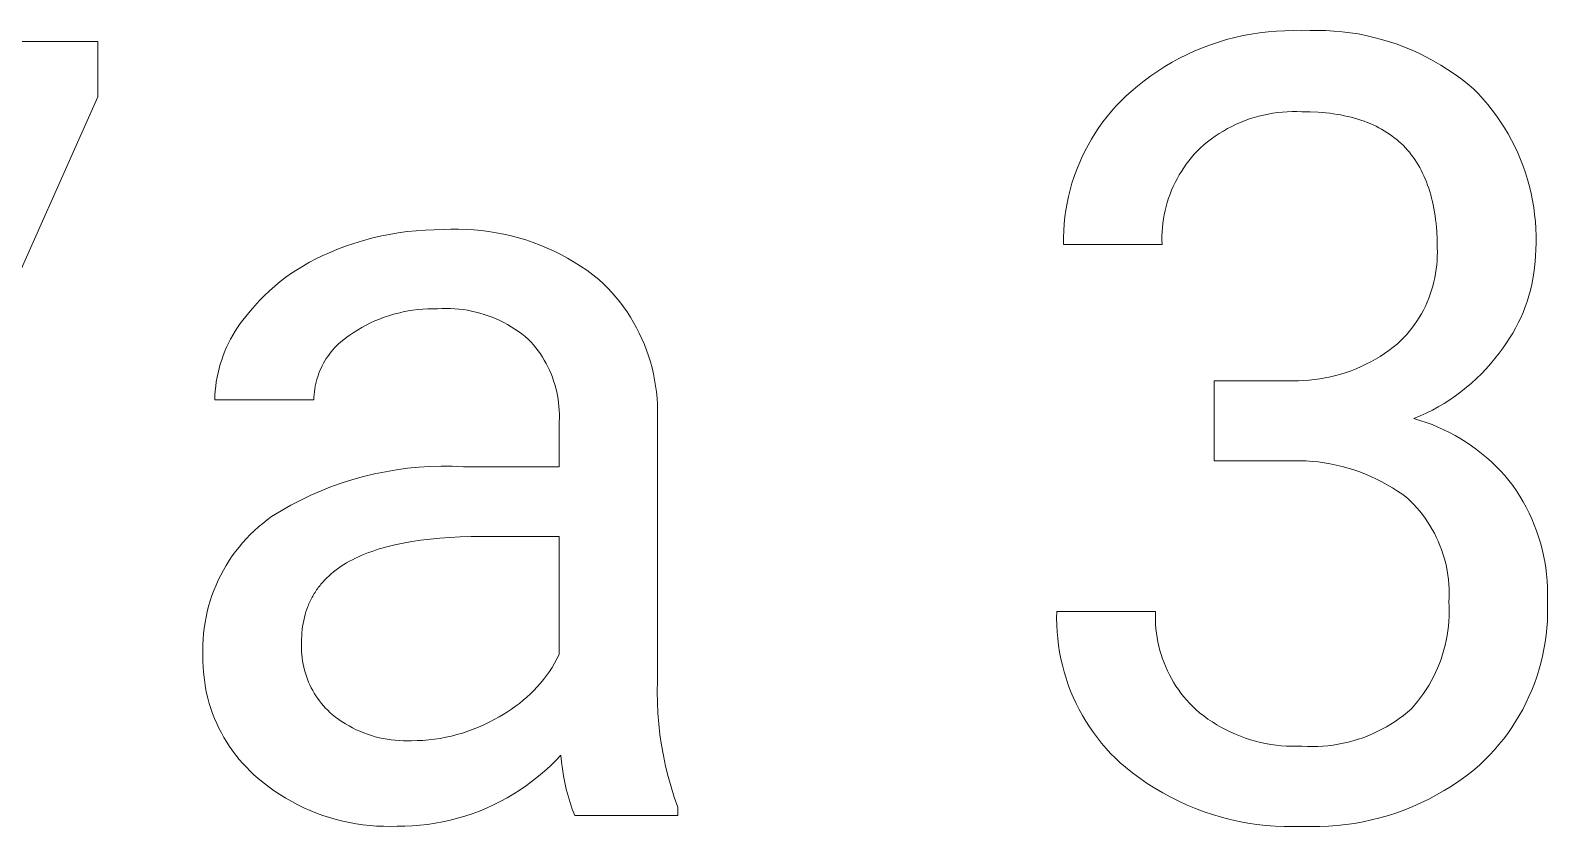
# Model space of a CAD drawing. Header units: millimetres. Extents: x -665 to 1920, y -373 to 1434.
# Drawn here: x 1293.98 to 1341.99, y -168.95 to -143.77 of the extents above; entities that cross this region are included whole.
import ezdxf

# ---------------------------------------------------------------- set-up
doc = ezdxf.new("R2010")
doc.units = ezdxf.units.MM
doc.header["$MEASUREMENT"] = 0
doc.layers.add('Domyślny', color=7, linetype='Continuous', true_color=0x000000)

msp = doc.modelspace()

# ---------------------------------------------------------------- linework, layer by layer
at = {"layer": 'Domyślny', "color": 18, "lineweight": 15, "true_color": 0x000000}
for p, q in [((1331.828, -144.063), (1332.086, -143.995)), ((1332.086, -143.995), (1332.347, -143.937)), ((1332.347, -143.937), (1332.609, -143.887)), ((1332.609, -143.887), (1332.873, -143.847)), ((1332.873, -143.847), (1333.138, -143.816)), ((1333.138, -143.816), (1333.404, -143.794)), ((1333.404, -143.794), (1333.67, -143.781)), ((1333.67, -143.781), (1333.937, -143.778)), ((1333.937, -143.778), (1334.204, -143.783)), ((1334.204, -143.783), (1334.459, -143.772)), ((1334.459, -143.772), (1334.715, -143.769)), ((1334.715, -143.769), (1334.97, -143.775)), ((1334.97, -143.775), (1335.226, -143.79)), ((1335.226, -143.79), (1335.48, -143.813)), ((1335.48, -143.813), (1335.734, -143.844)), ((1335.734, -143.844), (1335.986, -143.884)), ((1335.986, -143.884), (1336.237, -143.933)), ((1336.237, -143.933), (1336.487, -143.99)), ((1336.487, -143.99), (1336.734, -144.055)), ((1279.563, -144.12), (1296.113, -144.12)), ((1296.113, -144.12), (1296.113, -145.868)), ((1330.581, -144.531), (1330.823, -144.42)), ((1330.823, -144.42), (1331.07, -144.318)), ((1331.07, -144.318), (1331.32, -144.224)), ((1331.32, -144.224), (1331.572, -144.139)), ((1331.572, -144.139), (1331.828, -144.063)), ((1336.734, -144.055), (1336.979, -144.129)), ((1336.979, -144.129), (1337.221, -144.211)), ((1337.221, -144.211), (1337.46, -144.3)), ((1337.46, -144.3), (1337.696, -144.398)), ((1337.696, -144.398), (1337.929, -144.504)), ((1337.929, -144.504), (1338.158, -144.617)), ((1329.652, -145.056), (1329.877, -144.912)), ((1329.877, -144.912), (1330.107, -144.777)), ((1330.107, -144.777), (1330.342, -144.65)), ((1330.342, -144.65), (1330.581, -144.531)), ((1338.158, -144.617), (1338.383, -144.739)), ((1338.383, -144.739), (1338.604, -144.867)), ((1338.604, -144.867), (1338.821, -145.003)), ((1329.008, -145.531), (1329.217, -145.365)), ((1329.217, -145.365), (1329.432, -145.207)), ((1329.432, -145.207), (1329.652, -145.056)), ((1338.821, -145.003), (1339.032, -145.146)), ((1339.032, -145.146), (1339.239, -145.297)), ((1339.239, -145.297), (1339.441, -145.454)), ((1339.441, -145.454), (1339.637, -145.617)), ((1296.113, -145.868), (1285.97, -168.609)), ((1328.487, -146.003), (1328.643, -145.85)), ((1328.643, -145.85), (1328.805, -145.704)), ((1328.805, -145.704), (1329.008, -145.531)), ((1339.637, -145.617), (1339.795, -145.778)), ((1339.795, -145.778), (1339.947, -145.944)), ((1339.947, -145.944), (1340.094, -146.116)), ((1328.05, -146.491), (1328.19, -146.323)), ((1328.19, -146.323), (1328.336, -146.16)), ((1328.336, -146.16), (1328.487, -146.003)), ((1333.143, -146.416), (1332.994, -146.448)), ((1333.293, -146.39), (1333.143, -146.416)), ((1333.444, -146.369), (1333.293, -146.39)), ((1333.595, -146.353), (1333.444, -146.369)), ((1333.747, -146.342), (1333.595, -146.353)), ((1333.899, -146.336), (1333.747, -146.342)), ((1334.052, -146.336), (1333.899, -146.336)), ((1334.204, -146.341), (1334.052, -146.336)), ((1334.468, -146.345), (1334.204, -146.341)), ((1334.723, -146.358), (1334.468, -146.345)), ((1334.848, -146.367), (1334.723, -146.358)), ((1334.97, -146.378), (1334.848, -146.367)), ((1335.091, -146.392), (1334.97, -146.378)), ((1335.209, -146.408), (1335.091, -146.392)), ((1335.325, -146.426), (1335.209, -146.408)), ((1335.439, -146.446), (1335.325, -146.426)), ((1340.094, -146.116), (1340.234, -146.292)), ((1340.234, -146.292), (1340.369, -146.472)), ((1327.667, -147.022), (1327.789, -146.841)), ((1327.789, -146.841), (1327.917, -146.664)), ((1327.917, -146.664), (1328.05, -146.491)), ((1331.858, -146.878), (1331.726, -146.953)), ((1331.993, -146.807), (1331.858, -146.878)), ((1332.131, -146.741), (1331.993, -146.807)), ((1332.27, -146.68), (1332.131, -146.741)), ((1332.411, -146.624), (1332.27, -146.68)), ((1332.555, -146.572), (1332.411, -146.624)), ((1332.7, -146.526), (1332.555, -146.572)), ((1332.846, -146.484), (1332.7, -146.526)), ((1332.994, -146.448), (1332.846, -146.484)), ((1335.551, -146.468), (1335.439, -146.446)), ((1335.661, -146.492), (1335.551, -146.468)), ((1335.769, -146.518), (1335.661, -146.492)), ((1335.875, -146.546), (1335.769, -146.518)), ((1335.978, -146.577), (1335.875, -146.546)), ((1336.08, -146.609), (1335.978, -146.577)), ((1336.179, -146.644), (1336.08, -146.609)), ((1336.277, -146.68), (1336.179, -146.644)), ((1336.372, -146.719), (1336.277, -146.68)), ((1336.465, -146.76), (1336.372, -146.719)), ((1336.556, -146.803), (1336.465, -146.76)), ((1336.645, -146.848), (1336.556, -146.803)), ((1336.732, -146.895), (1336.645, -146.848)), ((1336.817, -146.945), (1336.732, -146.895)), ((1340.369, -146.472), (1340.497, -146.657)), ((1340.497, -146.657), (1340.619, -146.847)), ((1340.619, -146.847), (1340.735, -147.04)), ((1327.444, -147.398), (1327.552, -147.208)), ((1327.552, -147.208), (1327.667, -147.022)), ((1331.224, -147.297), (1331.106, -147.394)), ((1331.345, -147.205), (1331.224, -147.297)), ((1331.469, -147.117), (1331.345, -147.205)), ((1331.596, -147.033), (1331.469, -147.117)), ((1331.726, -146.953), (1331.596, -147.033)), ((1336.9, -146.996), (1336.817, -146.945)), ((1336.98, -147.05), (1336.9, -146.996)), ((1337.059, -147.105), (1336.98, -147.05)), ((1337.135, -147.163), (1337.059, -147.105)), ((1337.21, -147.223), (1337.135, -147.163)), ((1337.282, -147.285), (1337.21, -147.223)), ((1337.352, -147.349), (1337.282, -147.285)), ((1337.42, -147.415), (1337.352, -147.349)), ((1340.735, -147.04), (1340.844, -147.237)), ((1340.844, -147.237), (1340.946, -147.438)), ((1327.159, -147.987), (1327.247, -147.787)), ((1327.247, -147.787), (1327.342, -147.591)), ((1327.342, -147.591), (1327.444, -147.398)), ((1330.716, -147.791), (1330.631, -147.896)), ((1330.805, -147.689), (1330.716, -147.791)), ((1330.897, -147.59), (1330.805, -147.689)), ((1330.992, -147.495), (1330.897, -147.59)), ((1331.106, -147.394), (1330.992, -147.495)), ((1337.486, -147.483), (1337.42, -147.415)), ((1337.55, -147.554), (1337.486, -147.483)), ((1337.612, -147.626), (1337.55, -147.554)), ((1337.671, -147.701), (1337.612, -147.626)), ((1337.729, -147.777), (1337.671, -147.701)), ((1337.784, -147.856), (1337.729, -147.777)), ((1337.838, -147.937), (1337.784, -147.856)), ((1340.946, -147.438), (1341.041, -147.642)), ((1341.041, -147.642), (1341.13, -147.85)), ((1341.13, -147.85), (1341.211, -148.06)), ((1327.003, -148.395), (1327.077, -148.19)), ((1327.077, -148.19), (1327.159, -147.987)), ((1330.328, -148.343), (1330.262, -148.461)), ((1330.398, -148.228), (1330.328, -148.343)), ((1330.472, -148.115), (1330.398, -148.228)), ((1330.55, -148.004), (1330.472, -148.115)), ((1330.631, -147.896), (1330.55, -148.004)), ((1337.889, -148.02), (1337.838, -147.937)), ((1337.938, -148.105), (1337.889, -148.02)), ((1337.985, -148.192), (1337.938, -148.105)), ((1338.03, -148.282), (1337.985, -148.192)), ((1338.073, -148.373), (1338.03, -148.282)), ((1341.211, -148.06), (1341.285, -148.272)), ((1341.285, -148.272), (1341.352, -148.488)), ((1326.825, -149.026), (1326.877, -148.814)), ((1326.877, -148.814), (1326.936, -148.603)), ((1326.936, -148.603), (1327.003, -148.395)), ((1330.088, -148.827), (1330.038, -148.952)), ((1330.142, -148.703), (1330.088, -148.827)), ((1330.2, -148.581), (1330.142, -148.703)), ((1330.262, -148.461), (1330.2, -148.581)), ((1338.114, -148.467), (1338.073, -148.373)), ((1338.153, -148.562), (1338.114, -148.467)), ((1338.189, -148.66), (1338.153, -148.562)), ((1338.224, -148.76), (1338.189, -148.66)), ((1338.256, -148.862), (1338.224, -148.76)), ((1341.352, -148.488), (1341.412, -148.705)), ((1341.412, -148.705), (1341.464, -148.924)), ((1326.743, -149.455), (1326.78, -149.239)), ((1326.78, -149.239), (1326.825, -149.026)), ((1329.952, -149.208), (1329.915, -149.338)), ((1329.993, -149.08), (1329.952, -149.208)), ((1330.038, -148.952), (1329.993, -149.08)), ((1338.287, -148.966), (1338.256, -148.862)), ((1338.315, -149.072), (1338.287, -148.966)), ((1338.341, -149.181), (1338.315, -149.072)), ((1338.365, -149.291), (1338.341, -149.181)), ((1338.387, -149.404), (1338.365, -149.291)), ((1341.464, -148.924), (1341.508, -149.145)), ((1341.508, -149.145), (1341.546, -149.367)), ((1326.691, -149.888), (1326.713, -149.671)), ((1326.713, -149.671), (1326.743, -149.455)), ((1329.831, -149.735), (1329.812, -149.869)), ((1329.855, -149.602), (1329.831, -149.735)), ((1329.883, -149.47), (1329.855, -149.602)), ((1329.915, -149.338), (1329.883, -149.47)), ((1338.407, -149.519), (1338.387, -149.404)), ((1338.425, -149.635), (1338.407, -149.519)), ((1338.441, -149.754), (1338.425, -149.635)), ((1338.454, -149.875), (1338.441, -149.754)), ((1341.546, -149.367), (1341.575, -149.59)), ((1341.575, -149.59), (1341.597, -149.815)), ((1305.047, -150.279), (1305.329, -150.222)), ((1305.329, -150.222), (1305.612, -150.174)), ((1305.612, -150.174), (1305.897, -150.135)), ((1305.897, -150.135), (1306.183, -150.105)), ((1306.183, -150.105), (1306.469, -150.085)), ((1306.469, -150.085), (1306.756, -150.074)), ((1306.756, -150.074), (1307.044, -150.072)), ((1307.044, -150.072), (1307.284, -150.061)), ((1307.284, -150.061), (1307.524, -150.059)), ((1307.524, -150.059), (1307.765, -150.065)), ((1307.765, -150.065), (1308.005, -150.079)), ((1308.005, -150.079), (1308.245, -150.101)), ((1308.245, -150.101), (1308.483, -150.13)), ((1308.483, -150.13), (1308.721, -150.168)), ((1308.721, -150.168), (1308.957, -150.214)), ((1308.957, -150.214), (1309.191, -150.268)), ((1309.191, -150.268), (1309.424, -150.33)), ((1326.669, -150.324), (1326.676, -150.106)), ((1326.676, -150.106), (1326.691, -149.888)), ((1329.788, -150.138), (1329.783, -150.273)), ((1329.798, -150.003), (1329.788, -150.138)), ((1329.812, -149.869), (1329.798, -150.003)), ((1338.466, -149.999), (1338.454, -149.875)), ((1338.475, -150.124), (1338.466, -149.999)), ((1338.488, -150.381), (1338.475, -150.124)), ((1341.597, -149.815), (1341.612, -150.039)), ((1341.612, -150.039), (1341.618, -150.265)), ((1341.618, -150.265), (1341.618, -150.49)), ((1303.41, -150.812), (1303.675, -150.701)), ((1303.675, -150.701), (1303.944, -150.599)), ((1303.944, -150.599), (1304.216, -150.506)), ((1304.216, -150.506), (1304.49, -150.421)), ((1304.49, -150.421), (1304.767, -150.346)), ((1304.767, -150.346), (1305.047, -150.279)), ((1309.424, -150.33), (1309.654, -150.399)), ((1309.654, -150.399), (1309.882, -150.476)), ((1309.882, -150.476), (1310.107, -150.561)), ((1310.107, -150.561), (1310.329, -150.653)), ((1310.329, -150.653), (1310.548, -150.753)), ((1326.669, -150.543), (1326.669, -150.324)), ((1329.787, -150.543), (1326.669, -150.543)), ((1329.783, -150.273), (1329.783, -150.408)), ((1329.783, -150.408), (1329.787, -150.543)), ((1338.492, -150.646), (1338.488, -150.381)), ((1338.496, -150.782), (1338.492, -150.646)), ((1341.609, -150.715), (1341.604, -150.899)), ((1341.618, -150.49), (1341.609, -150.715)), ((1302.426, -151.327), (1302.616, -151.211)), ((1302.616, -151.211), (1302.809, -151.101)), ((1302.809, -151.101), (1303.006, -150.998)), ((1303.006, -150.998), (1303.206, -150.902)), ((1303.206, -150.902), (1303.41, -150.812)), ((1310.548, -150.753), (1310.763, -150.86)), ((1310.763, -150.86), (1310.975, -150.974)), ((1310.975, -150.974), (1311.182, -151.095)), ((1311.182, -151.095), (1311.386, -151.223)), ((1311.386, -151.223), (1311.585, -151.358)), ((1338.462, -151.324), (1338.478, -151.189)), ((1338.478, -151.189), (1338.488, -151.053)), ((1338.488, -151.053), (1338.494, -150.918)), ((1338.494, -150.918), (1338.496, -150.782)), ((1341.593, -151.083), (1341.575, -151.266)), ((1341.604, -150.899), (1341.593, -151.083)), ((1301.884, -151.714), (1302.06, -151.579)), ((1302.06, -151.579), (1302.241, -151.45)), ((1302.241, -151.45), (1302.426, -151.327)), ((1311.585, -151.358), (1311.78, -151.5)), ((1311.78, -151.5), (1311.969, -151.648)), ((1311.969, -151.648), (1312.111, -151.781)), ((1338.388, -151.724), (1338.418, -151.592)), ((1338.418, -151.592), (1338.442, -151.458)), ((1338.442, -151.458), (1338.462, -151.324)), ((1341.52, -151.63), (1341.483, -151.81)), ((1341.551, -151.448), (1341.52, -151.63)), ((1341.575, -151.266), (1341.551, -151.448)), ((1301.227, -152.313), (1301.384, -152.155)), ((1301.384, -152.155), (1301.545, -152.003)), ((1301.545, -152.003), (1301.712, -151.856)), ((1301.712, -151.856), (1301.884, -151.714)), ((1312.111, -151.781), (1312.248, -151.918)), ((1312.248, -151.918), (1312.38, -152.061)), ((1312.38, -152.061), (1312.507, -152.208)), ((1338.225, -152.242), (1338.273, -152.115)), ((1338.273, -152.115), (1338.316, -151.986)), ((1338.316, -151.986), (1338.354, -151.856)), ((1338.354, -151.856), (1338.388, -151.724)), ((1341.391, -152.166), (1341.336, -152.342)), ((1341.44, -151.989), (1341.391, -152.166)), ((1341.483, -151.81), (1341.44, -151.989)), ((1300.792, -152.819), (1300.932, -152.645)), ((1300.932, -152.645), (1301.077, -152.477)), ((1301.077, -152.477), (1301.227, -152.313)), ((1305.927, -152.644), (1305.774, -152.673)), ((1306.082, -152.619), (1305.927, -152.644)), ((1306.237, -152.6), (1306.082, -152.619)), ((1306.393, -152.587), (1306.237, -152.6)), ((1306.55, -152.578), (1306.393, -152.587)), ((1306.706, -152.575), (1306.55, -152.578)), ((1306.863, -152.578), (1306.706, -152.575)), ((1306.998, -152.57), (1306.863, -152.578)), ((1307.133, -152.567), (1306.998, -152.57)), ((1307.269, -152.569), (1307.133, -152.567)), ((1307.404, -152.575), (1307.269, -152.569)), ((1307.539, -152.586), (1307.404, -152.575)), ((1307.674, -152.602), (1307.539, -152.586)), ((1307.807, -152.622), (1307.674, -152.602)), ((1307.941, -152.647), (1307.807, -152.622)), ((1308.073, -152.677), (1307.941, -152.647)), ((1312.507, -152.208), (1312.629, -152.359)), ((1312.629, -152.359), (1312.746, -152.514)), ((1312.746, -152.514), (1312.857, -152.674)), ((1337.992, -152.732), (1338.056, -152.613)), ((1338.056, -152.613), (1338.117, -152.491)), ((1338.117, -152.491), (1338.173, -152.368)), ((1338.173, -152.368), (1338.225, -152.242)), ((1341.274, -152.516), (1341.207, -152.687)), ((1341.336, -152.342), (1341.274, -152.516)), ((1300.536, -153.163), (1300.617, -153.045)), ((1300.617, -153.045), (1300.703, -152.931)), ((1300.703, -152.931), (1300.792, -152.819)), ((1304.598, -153.095), (1304.461, -153.169)), ((1304.738, -153.024), (1304.598, -153.095)), ((1304.881, -152.959), (1304.738, -153.024)), ((1305.025, -152.899), (1304.881, -152.959)), ((1305.171, -152.844), (1305.025, -152.899)), ((1305.32, -152.793), (1305.171, -152.844)), ((1305.47, -152.748), (1305.32, -152.793)), ((1305.621, -152.708), (1305.47, -152.748)), ((1305.774, -152.673), (1305.621, -152.708)), ((1308.204, -152.711), (1308.073, -152.677)), ((1308.334, -152.75), (1308.204, -152.711)), ((1308.462, -152.793), (1308.334, -152.75)), ((1308.589, -152.84), (1308.462, -152.793)), ((1308.714, -152.892), (1308.589, -152.84)), ((1308.837, -152.948), (1308.714, -152.892)), ((1308.958, -153.008), (1308.837, -152.948)), ((1309.077, -153.073), (1308.958, -153.008)), ((1309.194, -153.141), (1309.077, -153.073)), ((1309.309, -153.214), (1309.194, -153.141)), ((1312.857, -152.674), (1312.963, -152.837)), ((1312.963, -152.837), (1313.063, -153.003)), ((1313.063, -153.003), (1313.158, -153.173)), ((1337.693, -153.185), (1337.773, -153.076)), ((1337.773, -153.076), (1337.85, -152.964)), ((1337.85, -152.964), (1337.923, -152.849)), ((1337.923, -152.849), (1337.992, -152.732)), ((1341.055, -153.022), (1340.97, -153.185)), ((1341.134, -152.856), (1341.055, -153.022)), ((1341.207, -152.687), (1341.134, -152.856)), ((1300.249, -153.659), (1300.314, -153.531)), ((1300.314, -153.531), (1300.384, -153.406)), ((1300.384, -153.406), (1300.458, -153.283)), ((1300.458, -153.283), (1300.536, -153.163)), ((1303.856, -153.574), (1303.79, -153.63)), ((1303.924, -153.521), (1303.856, -153.574)), ((1303.993, -153.47), (1303.924, -153.521)), ((1304.064, -153.421), (1303.993, -153.47)), ((1304.194, -153.333), (1304.064, -153.421)), ((1304.326, -153.249), (1304.194, -153.333)), ((1304.461, -153.169), (1304.326, -153.249)), ((1309.42, -153.29), (1309.309, -153.214)), ((1309.529, -153.37), (1309.42, -153.29)), ((1309.636, -153.454), (1309.529, -153.37)), ((1309.739, -153.542), (1309.636, -153.454)), ((1309.82, -153.629), (1309.739, -153.542)), ((1313.158, -153.173), (1313.246, -153.346)), ((1313.246, -153.346), (1313.329, -153.522)), ((1313.329, -153.522), (1313.405, -153.701)), ((1337.235, -153.686), (1337.333, -153.592)), ((1337.333, -153.592), (1337.428, -153.495)), ((1337.428, -153.495), (1337.52, -153.395)), ((1337.52, -153.395), (1337.608, -153.292)), ((1337.608, -153.292), (1337.693, -153.185)), ((1340.784, -153.503), (1340.682, -153.656)), ((1340.88, -153.346), (1340.784, -153.503)), ((1340.97, -153.185), (1340.88, -153.346)), ((1300.031, -154.188), (1300.079, -154.053)), ((1300.079, -154.053), (1300.131, -153.92)), ((1300.131, -153.92), (1300.188, -153.788)), ((1300.188, -153.788), (1300.249, -153.659)), ((1303.389, -154.079), (1303.341, -154.151)), ((1303.44, -154.009), (1303.389, -154.079)), ((1303.493, -153.941), (1303.44, -154.009)), ((1303.548, -153.875), (1303.493, -153.941)), ((1303.605, -153.811), (1303.548, -153.875)), ((1303.665, -153.748), (1303.605, -153.811)), ((1303.727, -153.688), (1303.665, -153.748)), ((1303.79, -153.63), (1303.727, -153.688)), ((1309.898, -153.719), (1309.82, -153.629)), ((1309.973, -153.811), (1309.898, -153.719)), ((1310.045, -153.906), (1309.973, -153.811)), ((1310.114, -154.003), (1310.045, -153.906)), ((1310.179, -154.103), (1310.114, -154.003)), ((1310.24, -154.204), (1310.179, -154.103)), ((1313.405, -153.701), (1313.475, -153.882)), ((1313.475, -153.882), (1313.539, -154.065)), ((1313.539, -154.065), (1313.597, -154.251)), ((1336.537, -154.171), (1336.683, -154.083)), ((1336.683, -154.083), (1336.826, -153.991)), ((1336.826, -153.991), (1336.965, -153.894)), ((1336.965, -153.894), (1337.102, -153.792)), ((1337.102, -153.792), (1337.235, -153.686)), ((1340.45, -153.981), (1340.318, -154.151)), ((1340.576, -153.806), (1340.45, -153.981)), ((1340.682, -153.656), (1340.576, -153.806)), ((1299.916, -154.602), (1299.95, -154.463)), ((1299.95, -154.463), (1299.988, -154.325)), ((1299.988, -154.325), (1300.031, -154.188)), ((1303.14, -154.531), (1303.108, -154.611)), ((1303.175, -154.453), (1303.14, -154.531)), ((1303.213, -154.375), (1303.175, -154.453)), ((1303.253, -154.299), (1303.213, -154.375)), ((1303.296, -154.224), (1303.253, -154.299)), ((1303.341, -154.151), (1303.296, -154.224)), ((1310.299, -154.308), (1310.24, -154.204)), ((1310.353, -154.414), (1310.299, -154.308)), ((1310.404, -154.521), (1310.353, -154.414)), ((1310.452, -154.63), (1310.404, -154.521)), ((1313.597, -154.251), (1313.648, -154.439)), ((1313.648, -154.439), (1313.693, -154.628)), ((1335.608, -154.589), (1335.768, -154.533)), ((1335.768, -154.533), (1335.927, -154.471)), ((1335.927, -154.471), (1336.083, -154.403)), ((1336.083, -154.403), (1336.237, -154.331)), ((1336.237, -154.331), (1336.388, -154.253)), ((1336.388, -154.253), (1336.537, -154.171)), ((1340.037, -154.476), (1339.889, -154.632)), ((1340.181, -154.316), (1340.037, -154.476)), ((1340.318, -154.151), (1340.181, -154.316)), ((1299.827, -155.168), (1299.842, -155.025)), ((1299.842, -155.025), (1299.862, -154.883)), ((1299.862, -154.883), (1299.886, -154.742)), ((1299.886, -154.742), (1299.916, -154.602)), ((1302.99, -155.025), (1302.975, -155.11)), ((1303.008, -154.941), (1302.99, -155.025)), ((1303.029, -154.857), (1303.008, -154.941)), ((1303.052, -154.774), (1303.029, -154.857)), ((1303.079, -154.692), (1303.052, -154.774)), ((1303.108, -154.611), (1303.079, -154.692)), ((1310.495, -154.741), (1310.452, -154.63)), ((1310.535, -154.853), (1310.495, -154.741)), ((1310.571, -154.967), (1310.535, -154.853)), ((1310.603, -155.081), (1310.571, -154.967)), ((1313.693, -154.628), (1313.731, -154.818)), ((1313.731, -154.818), (1313.762, -155.01)), ((1313.762, -155.01), (1313.787, -155.203)), ((1331.431, -154.848), (1333.765, -154.848)), ((1331.431, -157.388), (1331.431, -154.848)), ((1333.765, -154.848), (1333.935, -154.853)), ((1333.935, -154.853), (1334.105, -154.852)), ((1334.105, -154.852), (1334.275, -154.845)), ((1334.275, -154.845), (1334.445, -154.833)), ((1334.445, -154.833), (1334.614, -154.815)), ((1334.614, -154.815), (1334.782, -154.791)), ((1334.782, -154.791), (1334.95, -154.762)), ((1334.95, -154.762), (1335.116, -154.727)), ((1335.116, -154.727), (1335.282, -154.687)), ((1335.282, -154.687), (1335.446, -154.641)), ((1335.446, -154.641), (1335.608, -154.589)), ((1339.412, -155.066), (1339.244, -155.2)), ((1339.576, -154.927), (1339.412, -155.066)), ((1339.735, -154.782), (1339.576, -154.927)), ((1339.889, -154.632), (1339.735, -154.782)), ((1299.811, -155.454), (1299.816, -155.31)), ((1302.945, -155.454), (1299.811, -155.454)), ((1299.816, -155.31), (1299.827, -155.168)), ((1302.948, -155.367), (1302.945, -155.454)), ((1302.954, -155.281), (1302.948, -155.367)), ((1302.963, -155.196), (1302.954, -155.281)), ((1302.975, -155.11), (1302.963, -155.196)), ((1310.631, -155.197), (1310.603, -155.081)), ((1310.655, -155.313), (1310.631, -155.197)), ((1310.676, -155.431), (1310.655, -155.313)), ((1310.692, -155.549), (1310.676, -155.431)), ((1310.704, -155.667), (1310.692, -155.549)), ((1313.787, -155.203), (1313.806, -155.396)), ((1313.806, -155.396), (1313.817, -155.59)), ((1338.893, -155.449), (1338.712, -155.565)), ((1339.071, -155.327), (1338.893, -155.449)), ((1339.244, -155.2), (1339.071, -155.327)), ((1310.712, -155.786), (1310.704, -155.667)), ((1310.716, -155.905), (1310.712, -155.786)), ((1310.712, -156.142), (1310.716, -156.023)), ((1310.716, -156.023), (1310.716, -155.905)), ((1313.817, -155.59), (1313.822, -155.784)), ((1313.822, -155.784), (1313.82, -155.979)), ((1313.82, -155.979), (1313.82, -164.348)), ((1337.95, -155.962), (1337.752, -156.045)), ((1338.145, -155.873), (1337.95, -155.962)), ((1338.338, -155.777), (1338.145, -155.873)), ((1338.527, -155.674), (1338.338, -155.777)), ((1338.712, -155.565), (1338.527, -155.674)), ((1310.712, -157.572), (1310.712, -156.142)), ((1337.752, -156.045), (1337.946, -156.103)), ((1337.946, -156.103), (1338.138, -156.167)), ((1338.138, -156.167), (1338.328, -156.238)), ((1338.328, -156.238), (1338.515, -156.315)), ((1338.515, -156.315), (1338.7, -156.398)), ((1338.7, -156.398), (1338.881, -156.488)), ((1338.881, -156.488), (1339.06, -156.584)), ((1339.06, -156.584), (1339.235, -156.685)), ((1339.235, -156.685), (1339.407, -156.793)), ((1339.407, -156.793), (1339.575, -156.906)), ((1339.575, -156.906), (1339.738, -157.026)), ((1333.765, -157.388), (1331.431, -157.388)), ((1333.958, -157.382), (1333.765, -157.388)), ((1334.151, -157.381), (1333.958, -157.382)), ((1334.343, -157.387), (1334.151, -157.381)), ((1334.536, -157.4), (1334.343, -157.387)), ((1334.728, -157.419), (1334.536, -157.4)), ((1334.919, -157.445), (1334.728, -157.419)), ((1335.109, -157.477), (1334.919, -157.445)), ((1339.738, -157.026), (1339.898, -157.15)), ((1339.898, -157.15), (1340.054, -157.28)), ((1340.054, -157.28), (1340.205, -157.415)), ((1340.205, -157.415), (1340.351, -157.555)), ((1304.18, -157.975), (1304.521, -157.88)), ((1304.521, -157.88), (1304.865, -157.797)), ((1304.865, -157.797), (1305.212, -157.726)), ((1305.212, -157.726), (1305.562, -157.667)), ((1305.562, -157.667), (1305.913, -157.62)), ((1305.913, -157.62), (1306.265, -157.586)), ((1306.265, -157.586), (1306.619, -157.564)), ((1306.619, -157.564), (1306.973, -157.554)), ((1306.973, -157.554), (1307.327, -157.557)), ((1307.327, -157.557), (1307.681, -157.572)), ((1307.681, -157.572), (1310.712, -157.572)), ((1335.298, -157.516), (1335.109, -157.477)), ((1335.486, -157.56), (1335.298, -157.516)), ((1335.672, -157.612), (1335.486, -157.56)), ((1335.856, -157.669), (1335.672, -157.612)), ((1336.039, -157.732), (1335.856, -157.669)), ((1336.219, -157.802), (1336.039, -157.732)), ((1336.396, -157.878), (1336.219, -157.802)), ((1336.571, -157.959), (1336.396, -157.878)), ((1340.351, -157.555), (1340.492, -157.7)), ((1340.492, -157.7), (1340.629, -157.85)), ((1340.629, -157.85), (1340.76, -158.005)), ((1302.854, -158.471), (1303.179, -158.33)), ((1303.179, -158.33), (1303.508, -158.2)), ((1303.508, -158.2), (1303.842, -158.081)), ((1303.842, -158.081), (1304.18, -157.975)), ((1336.743, -158.047), (1336.571, -157.959)), ((1336.912, -158.14), (1336.743, -158.047)), ((1337.078, -158.239), (1336.912, -158.14)), ((1337.24, -158.343), (1337.078, -158.239)), ((1337.399, -158.453), (1337.24, -158.343)), ((1340.76, -158.005), (1340.886, -158.163)), ((1340.886, -158.163), (1341.001, -158.33)), ((1341.001, -158.33), (1341.11, -158.501)), ((1301.912, -158.962), (1302.22, -158.788)), ((1302.22, -158.788), (1302.535, -158.624)), ((1302.535, -158.624), (1302.854, -158.471)), ((1337.553, -158.568), (1337.399, -158.453)), ((1337.655, -158.665), (1337.553, -158.568)), ((1337.753, -158.765), (1337.655, -158.665)), ((1337.847, -158.869), (1337.753, -158.765)), ((1337.938, -158.975), (1337.847, -158.869)), ((1341.11, -158.501), (1341.213, -158.675)), ((1341.213, -158.675), (1341.31, -158.853)), ((1341.31, -158.853), (1341.4, -159.033)), ((1301.194, -159.475), (1301.329, -159.361)), ((1301.329, -159.361), (1301.468, -159.252)), ((1301.468, -159.252), (1301.61, -159.148)), ((1301.61, -159.148), (1301.912, -158.962)), ((1338.025, -159.085), (1337.938, -158.975)), ((1338.108, -159.198), (1338.025, -159.085)), ((1338.188, -159.313), (1338.108, -159.198)), ((1338.263, -159.431), (1338.188, -159.313)), ((1341.4, -159.033), (1341.485, -159.217)), ((1341.485, -159.217), (1341.563, -159.404)), ((1300.695, -159.975), (1300.813, -159.843)), ((1300.813, -159.843), (1300.936, -159.716)), ((1300.936, -159.716), (1301.062, -159.593)), ((1301.062, -159.593), (1301.194, -159.475)), ((1306.627, -159.858), (1306.331, -159.893)), ((1306.934, -159.828), (1306.627, -159.858)), ((1307.253, -159.805), (1306.934, -159.828)), ((1307.582, -159.789), (1307.253, -159.805)), ((1307.923, -159.779), (1307.582, -159.789)), ((1308.275, -159.776), (1307.923, -159.779)), ((1310.712, -159.776), (1308.275, -159.776)), ((1310.712, -163.513), (1310.712, -159.776)), ((1338.334, -159.552), (1338.263, -159.431)), ((1338.402, -159.675), (1338.334, -159.552)), ((1338.464, -159.8), (1338.402, -159.675)), ((1338.523, -159.927), (1338.464, -159.8)), ((1341.563, -159.404), (1341.635, -159.593)), ((1341.635, -159.593), (1341.7, -159.785)), ((1341.7, -159.785), (1341.759, -159.979)), ((1300.368, -160.392), (1300.472, -160.249)), ((1300.472, -160.249), (1300.581, -160.11)), ((1300.581, -160.11), (1300.695, -159.975)), ((1304.572, -160.327), (1304.467, -160.371)), ((1304.679, -160.286), (1304.572, -160.327)), ((1304.79, -160.246), (1304.679, -160.286)), ((1304.903, -160.207), (1304.79, -160.246)), ((1305.019, -160.171), (1304.903, -160.207)), ((1305.137, -160.136), (1305.019, -160.171)), ((1305.259, -160.102), (1305.137, -160.136)), ((1305.51, -160.04), (1305.259, -160.102)), ((1305.772, -159.985), (1305.51, -160.04)), ((1306.046, -159.936), (1305.772, -159.985)), ((1306.331, -159.893), (1306.046, -159.936)), ((1338.577, -160.056), (1338.523, -159.927)), ((1338.627, -160.187), (1338.577, -160.056)), ((1338.672, -160.32), (1338.627, -160.187)), ((1338.713, -160.454), (1338.672, -160.32)), ((1341.759, -159.979), (1341.811, -160.174)), ((1341.811, -160.174), (1341.856, -160.372)), ((1300.086, -160.841), (1300.175, -160.688)), ((1300.175, -160.688), (1300.269, -160.538)), ((1300.269, -160.538), (1300.368, -160.392)), ((1303.731, -160.776), (1303.651, -160.834)), ((1303.813, -160.719), (1303.731, -160.776)), ((1303.898, -160.664), (1303.813, -160.719)), ((1303.986, -160.611), (1303.898, -160.664)), ((1304.077, -160.56), (1303.986, -160.611)), ((1304.17, -160.51), (1304.077, -160.56)), ((1304.266, -160.462), (1304.17, -160.51)), ((1304.365, -160.415), (1304.266, -160.462)), ((1304.467, -160.371), (1304.365, -160.415)), ((1338.749, -160.589), (1338.713, -160.454)), ((1338.781, -160.726), (1338.749, -160.589)), ((1338.808, -160.863), (1338.781, -160.726)), ((1341.856, -160.372), (1341.894, -160.57)), ((1341.894, -160.57), (1341.926, -160.77)), ((1341.926, -160.77), (1341.95, -160.971)), ((1299.852, -161.316), (1299.925, -161.155)), ((1299.925, -161.155), (1300.003, -160.996)), ((1300.003, -160.996), (1300.086, -160.841)), ((1303.173, -161.286), (1303.144, -161.321)), ((1303.232, -161.216), (1303.173, -161.286)), ((1303.295, -161.148), (1303.232, -161.216)), ((1303.361, -161.082), (1303.295, -161.148)), ((1303.429, -161.017), (1303.361, -161.082)), ((1303.5, -160.955), (1303.429, -161.017)), ((1303.574, -160.893), (1303.5, -160.955)), ((1303.651, -160.834), (1303.574, -160.893)), ((1338.83, -161.002), (1338.808, -160.863)), ((1338.847, -161.141), (1338.83, -161.002)), ((1338.86, -161.28), (1338.847, -161.141)), ((1338.868, -161.42), (1338.86, -161.28)), ((1341.95, -160.971), (1341.968, -161.173)), ((1341.968, -161.173), (1341.979, -161.375)), ((1299.669, -161.813), (1299.724, -161.645)), ((1299.724, -161.645), (1299.785, -161.479)), ((1299.785, -161.479), (1299.852, -161.316)), ((1302.851, -161.778), (1302.831, -161.818)), ((1302.871, -161.737), (1302.851, -161.778)), ((1302.893, -161.697), (1302.871, -161.737)), ((1302.914, -161.658), (1302.893, -161.697)), ((1302.937, -161.619), (1302.914, -161.658)), ((1302.961, -161.58), (1302.937, -161.619)), ((1302.985, -161.542), (1302.961, -161.58)), ((1303.009, -161.504), (1302.985, -161.542)), ((1303.035, -161.467), (1303.009, -161.504)), ((1303.061, -161.43), (1303.035, -161.467)), ((1303.088, -161.393), (1303.061, -161.43)), ((1303.115, -161.357), (1303.088, -161.393)), ((1303.144, -161.321), (1303.115, -161.357)), ((1338.862, -161.84), (1338.869, -161.7)), ((1338.871, -161.56), (1338.868, -161.42)), ((1338.869, -161.7), (1338.871, -161.56)), ((1341.979, -161.375), (1341.983, -161.577)), ((1341.983, -161.577), (1341.979, -161.78)), ((1341.979, -161.78), (1341.986, -162.004)), ((1299.537, -162.326), (1299.575, -162.154)), ((1299.575, -162.154), (1299.619, -161.982)), ((1299.619, -161.982), (1299.669, -161.813)), ((1302.67, -162.248), (1302.647, -162.339)), ((1302.697, -162.159), (1302.67, -162.248)), ((1302.726, -162.071), (1302.697, -162.159)), ((1302.758, -161.985), (1302.726, -162.071)), ((1302.775, -161.943), (1302.758, -161.985)), ((1302.793, -161.901), (1302.775, -161.943)), ((1302.812, -161.859), (1302.793, -161.901)), ((1302.831, -161.818), (1302.812, -161.859)), ((1326.45, -162.364), (1326.454, -162.15)), ((1326.454, -162.15), (1329.58, -162.15)), ((1329.58, -162.15), (1329.576, -162.288)), ((1338.87, -161.994), (1338.862, -161.84)), ((1338.869, -162.301), (1338.872, -162.147)), ((1338.872, -162.147), (1338.87, -161.994)), ((1341.986, -162.229), (1341.978, -162.453)), ((1341.986, -162.004), (1341.986, -162.229)), ((1299.459, -162.85), (1299.479, -162.675)), ((1299.479, -162.675), (1299.505, -162.5)), ((1299.505, -162.5), (1299.537, -162.326)), ((1302.58, -162.719), (1302.57, -162.818)), ((1302.592, -162.622), (1302.58, -162.719)), ((1302.608, -162.526), (1302.592, -162.622)), ((1302.626, -162.432), (1302.608, -162.526)), ((1302.647, -162.339), (1302.626, -162.432)), ((1326.454, -162.578), (1326.45, -162.364)), ((1326.465, -162.792), (1326.454, -162.578)), ((1329.576, -162.288), (1329.577, -162.426)), ((1329.577, -162.426), (1329.583, -162.564)), ((1329.583, -162.564), (1329.594, -162.701)), ((1329.594, -162.701), (1329.609, -162.838)), ((1338.829, -162.759), (1338.848, -162.607)), ((1338.848, -162.607), (1338.861, -162.454)), ((1338.861, -162.454), (1338.869, -162.301)), ((1341.962, -162.677), (1341.939, -162.901)), ((1341.978, -162.453), (1341.962, -162.677)), ((1299.436, -163.38), (1299.438, -163.203)), ((1299.438, -163.203), (1299.446, -163.026)), ((1299.446, -163.026), (1299.459, -162.85)), ((1302.558, -163.126), (1302.554, -163.224)), ((1302.554, -163.224), (1302.555, -163.323)), ((1302.559, -163.022), (1302.558, -163.126)), ((1302.563, -162.919), (1302.559, -163.022)), ((1302.57, -162.818), (1302.563, -162.919)), ((1326.484, -163.006), (1326.465, -162.792)), ((1326.51, -163.218), (1326.484, -163.006)), ((1326.543, -163.43), (1326.51, -163.218)), ((1329.609, -162.838), (1329.629, -162.974)), ((1329.629, -162.974), (1329.654, -163.11)), ((1329.654, -163.11), (1329.684, -163.245)), ((1338.705, -163.36), (1338.744, -163.212)), ((1338.744, -163.212), (1338.777, -163.062)), ((1338.777, -163.062), (1338.806, -162.911)), ((1338.806, -162.911), (1338.829, -162.759)), ((1341.908, -163.123), (1341.869, -163.344)), ((1341.939, -162.901), (1341.908, -163.123)), ((1299.44, -163.556), (1299.436, -163.38)), ((1299.44, -163.725), (1299.44, -163.556)), ((1302.555, -163.323), (1302.558, -163.422)), ((1302.558, -163.422), (1302.566, -163.52)), ((1302.566, -163.52), (1302.576, -163.618)), ((1302.576, -163.618), (1302.59, -163.716)), ((1310.565, -163.784), (1310.641, -163.65)), ((1310.641, -163.65), (1310.712, -163.513)), ((1326.583, -163.64), (1326.543, -163.43)), ((1326.631, -163.849), (1326.583, -163.64)), ((1329.684, -163.245), (1329.718, -163.378)), ((1329.718, -163.378), (1329.757, -163.511)), ((1329.757, -163.511), (1329.8, -163.641)), ((1329.8, -163.641), (1329.848, -163.771)), ((1338.56, -163.797), (1338.613, -163.653)), ((1338.613, -163.653), (1338.662, -163.508)), ((1338.662, -163.508), (1338.705, -163.36)), ((1341.824, -163.564), (1341.771, -163.782)), ((1341.869, -163.344), (1341.824, -163.564)), ((1299.445, -163.893), (1299.44, -163.725)), ((1299.455, -164.062), (1299.445, -163.893)), ((1299.472, -164.229), (1299.455, -164.062)), ((1302.59, -163.716), (1302.608, -163.813)), ((1302.608, -163.813), (1302.628, -163.91)), ((1302.628, -163.91), (1302.652, -164.006)), ((1302.652, -164.006), (1302.68, -164.101)), ((1302.68, -164.101), (1302.711, -164.194)), ((1310.217, -164.294), (1310.31, -164.171)), ((1310.31, -164.171), (1310.399, -164.045)), ((1310.399, -164.045), (1310.484, -163.916)), ((1310.484, -163.916), (1310.565, -163.784)), ((1326.686, -164.056), (1326.631, -163.849)), ((1326.748, -164.261), (1326.686, -164.056)), ((1329.848, -163.771), (1329.9, -163.898)), ((1329.9, -163.898), (1329.957, -164.024)), ((1329.957, -164.024), (1330.018, -164.148)), ((1330.018, -164.148), (1330.083, -164.269)), ((1338.372, -164.218), (1338.439, -164.08)), ((1338.439, -164.08), (1338.502, -163.94)), ((1338.502, -163.94), (1338.56, -163.797)), ((1341.71, -163.998), (1341.642, -164.212)), ((1341.771, -163.782), (1341.71, -163.998)), ((1299.494, -164.396), (1299.472, -164.229)), ((1299.522, -164.563), (1299.494, -164.396)), ((1299.555, -164.728), (1299.522, -164.563)), ((1302.711, -164.194), (1302.744, -164.287)), ((1302.744, -164.287), (1302.782, -164.379)), ((1302.782, -164.379), (1302.822, -164.469)), ((1302.822, -164.469), (1302.865, -164.557)), ((1302.865, -164.557), (1302.912, -164.645)), ((1302.912, -164.645), (1302.961, -164.73)), ((1309.803, -164.751), (1309.912, -164.642)), ((1309.912, -164.642), (1310.017, -164.529)), ((1310.017, -164.529), (1310.119, -164.413)), ((1310.119, -164.413), (1310.217, -164.294)), ((1313.82, -164.348), (1313.814, -164.687)), ((1326.817, -164.463), (1326.748, -164.261)), ((1326.893, -164.663), (1326.817, -164.463)), ((1326.976, -164.861), (1326.893, -164.663)), ((1330.083, -164.269), (1330.152, -164.388)), ((1330.152, -164.388), (1330.226, -164.505)), ((1330.226, -164.505), (1330.303, -164.619)), ((1330.303, -164.619), (1330.384, -164.73)), ((1338.057, -164.744), (1338.142, -164.617)), ((1338.142, -164.617), (1338.223, -164.486)), ((1338.223, -164.486), (1338.3, -164.353)), ((1338.3, -164.353), (1338.372, -164.218)), ((1341.485, -164.633), (1341.396, -164.839)), ((1341.567, -164.424), (1341.485, -164.633)), ((1341.642, -164.212), (1341.567, -164.424)), ((1299.594, -164.892), (1299.555, -164.728)), ((1299.639, -165.054), (1299.594, -164.892)), ((1299.689, -165.215), (1299.639, -165.054)), ((1302.961, -164.73), (1303.014, -164.814)), ((1303.014, -164.814), (1303.069, -164.895)), ((1303.069, -164.895), (1303.127, -164.975)), ((1303.127, -164.975), (1303.188, -165.053)), ((1303.188, -165.053), (1303.251, -165.129)), ((1303.251, -165.129), (1303.318, -165.202)), ((1309.204, -165.236), (1309.331, -165.147)), ((1309.331, -165.147), (1309.454, -165.054)), ((1309.454, -165.054), (1309.573, -164.957)), ((1309.573, -164.957), (1309.69, -164.856)), ((1309.69, -164.856), (1309.803, -164.751)), ((1313.814, -164.687), (1313.818, -165.026)), ((1313.818, -165.026), (1313.834, -165.364)), ((1327.066, -165.055), (1326.976, -164.861)), ((1327.162, -165.246), (1327.066, -165.055)), ((1330.384, -164.73), (1330.469, -164.839)), ((1330.469, -164.839), (1330.558, -164.944)), ((1330.558, -164.944), (1330.651, -165.047)), ((1330.651, -165.047), (1330.746, -165.146)), ((1330.746, -165.146), (1330.846, -165.241)), ((1337.674, -165.224), (1337.776, -165.109)), ((1337.776, -165.109), (1337.873, -164.991)), ((1337.873, -164.991), (1337.967, -164.869)), ((1337.967, -164.869), (1338.057, -164.744)), ((1341.301, -165.042), (1341.198, -165.242)), ((1341.396, -164.839), (1341.301, -165.042)), ((1299.745, -165.374), (1299.689, -165.215)), ((1299.806, -165.531), (1299.745, -165.374)), ((1299.873, -165.686), (1299.806, -165.531)), ((1303.318, -165.202), (1303.386, -165.273)), ((1303.386, -165.273), (1303.457, -165.342)), ((1303.457, -165.342), (1303.531, -165.408)), ((1303.531, -165.408), (1303.632, -165.487)), ((1303.632, -165.487), (1303.735, -165.563)), ((1303.735, -165.563), (1303.842, -165.635)), ((1308.49, -165.651), (1308.651, -165.567)), ((1308.651, -165.567), (1308.809, -165.476)), ((1308.809, -165.476), (1308.943, -165.401)), ((1308.943, -165.401), (1309.075, -165.321)), ((1309.075, -165.321), (1309.204, -165.236)), ((1313.834, -165.364), (1313.86, -165.702)), ((1327.265, -165.434), (1327.162, -165.246)), ((1327.375, -165.618), (1327.265, -165.434)), ((1327.49, -165.799), (1327.375, -165.618)), ((1330.846, -165.241), (1330.973, -165.348)), ((1330.973, -165.348), (1331.104, -165.451)), ((1331.104, -165.451), (1331.239, -165.548)), ((1331.239, -165.548), (1331.377, -165.641)), ((1337.023, -165.712), (1337.16, -165.624)), ((1337.16, -165.624), (1337.293, -165.531)), ((1337.293, -165.531), (1337.424, -165.433)), ((1337.424, -165.433), (1337.551, -165.331)), ((1337.551, -165.331), (1337.674, -165.224)), ((1340.973, -165.63), (1340.85, -165.819)), ((1341.089, -165.438), (1340.973, -165.63)), ((1341.198, -165.242), (1341.089, -165.438)), ((1299.945, -165.839), (1299.873, -165.686)), ((1300.022, -165.989), (1299.945, -165.839)), ((1300.104, -166.136), (1300.022, -165.989)), ((1303.842, -165.635), (1303.951, -165.703)), ((1303.951, -165.703), (1304.062, -165.767)), ((1304.062, -165.767), (1304.175, -165.828)), ((1304.175, -165.828), (1304.29, -165.885)), ((1304.29, -165.885), (1304.407, -165.937)), ((1304.407, -165.937), (1304.526, -165.986)), ((1304.526, -165.986), (1304.647, -166.03)), ((1304.647, -166.03), (1304.769, -166.071)), ((1304.769, -166.071), (1304.892, -166.107)), ((1304.892, -166.107), (1305.016, -166.138)), ((1307.12, -166.127), (1307.298, -166.087)), ((1307.298, -166.087), (1307.474, -166.043)), ((1307.474, -166.043), (1307.648, -165.992)), ((1307.648, -165.992), (1307.821, -165.935)), ((1307.821, -165.935), (1307.992, -165.872)), ((1307.992, -165.872), (1308.16, -165.804)), ((1308.16, -165.804), (1308.327, -165.731)), ((1308.327, -165.731), (1308.49, -165.651)), ((1313.86, -165.702), (1313.898, -166.039)), ((1313.898, -166.039), (1313.946, -166.374)), ((1327.612, -165.975), (1327.49, -165.799)), ((1327.74, -166.146), (1327.612, -165.975)), ((1331.377, -165.641), (1331.518, -165.729)), ((1331.518, -165.729), (1331.662, -165.812)), ((1331.662, -165.812), (1331.809, -165.891)), ((1331.809, -165.891), (1331.958, -165.963)), ((1331.958, -165.963), (1332.11, -166.031)), ((1332.11, -166.031), (1332.264, -166.093)), ((1332.264, -166.093), (1332.421, -166.15)), ((1336.144, -166.138), (1336.296, -166.08)), ((1336.296, -166.08), (1336.447, -166.016)), ((1336.447, -166.016), (1336.595, -165.948)), ((1336.595, -165.948), (1336.74, -165.874)), ((1336.74, -165.874), (1336.883, -165.796)), ((1336.883, -165.796), (1337.023, -165.712)), ((1340.722, -166.003), (1340.587, -166.182)), ((1340.85, -165.819), (1340.722, -166.003)), ((1300.191, -166.28), (1300.104, -166.136)), ((1300.283, -166.421), (1300.191, -166.28)), ((1300.379, -166.56), (1300.283, -166.421)), ((1300.481, -166.694), (1300.379, -166.56)), ((1305.016, -166.138), (1305.142, -166.166)), ((1305.142, -166.166), (1305.268, -166.189)), ((1305.268, -166.189), (1305.395, -166.207)), ((1305.395, -166.207), (1305.523, -166.222)), ((1305.523, -166.222), (1305.651, -166.231)), ((1305.651, -166.231), (1305.779, -166.237)), ((1305.779, -166.237), (1305.908, -166.238)), ((1305.908, -166.238), (1306.036, -166.234)), ((1306.036, -166.234), (1306.218, -166.231)), ((1306.218, -166.231), (1306.4, -166.223)), ((1306.4, -166.223), (1306.581, -166.208)), ((1306.581, -166.208), (1306.761, -166.187)), ((1306.761, -166.187), (1306.941, -166.16)), ((1306.941, -166.16), (1307.12, -166.127)), ((1313.946, -166.374), (1314.006, -166.707)), ((1327.874, -166.314), (1327.74, -166.146)), ((1328.013, -166.476), (1327.874, -166.314)), ((1328.158, -166.634), (1328.013, -166.476)), ((1332.421, -166.15), (1332.579, -166.202)), ((1332.579, -166.202), (1332.739, -166.248)), ((1332.739, -166.248), (1332.9, -166.288)), ((1332.9, -166.288), (1333.063, -166.322)), ((1333.063, -166.322), (1333.226, -166.351)), ((1333.226, -166.351), (1333.391, -166.375)), ((1333.391, -166.375), (1333.556, -166.392)), ((1333.556, -166.392), (1333.722, -166.404)), ((1333.722, -166.404), (1333.889, -166.409)), ((1333.889, -166.409), (1334.055, -166.41)), ((1334.055, -166.41), (1334.221, -166.404)), ((1334.221, -166.404), (1334.384, -166.413)), ((1334.384, -166.413), (1334.547, -166.416)), ((1334.547, -166.416), (1334.71, -166.413)), ((1334.71, -166.413), (1334.872, -166.405)), ((1334.872, -166.405), (1335.035, -166.391)), ((1335.035, -166.391), (1335.197, -166.372)), ((1335.197, -166.372), (1335.358, -166.346)), ((1335.358, -166.346), (1335.518, -166.316)), ((1335.518, -166.316), (1335.677, -166.279)), ((1335.677, -166.279), (1335.834, -166.238)), ((1335.834, -166.238), (1335.99, -166.19)), ((1335.99, -166.19), (1336.144, -166.138)), ((1340.3, -166.527), (1340.147, -166.692)), ((1340.446, -166.357), (1340.3, -166.527)), ((1340.587, -166.182), (1340.446, -166.357)), ((1300.587, -166.825), (1300.481, -166.694)), ((1300.697, -166.953), (1300.587, -166.825)), ((1300.812, -167.076), (1300.697, -166.953)), ((1310.423, -167.036), (1310.245, -167.2)), ((1310.597, -166.866), (1310.423, -167.036)), ((1310.764, -166.691), (1310.597, -166.866)), ((1310.783, -166.909), (1310.764, -166.691)), ((1310.81, -167.126), (1310.783, -166.909)), ((1314.006, -166.707), (1314.077, -167.039)), ((1314.077, -167.039), (1314.158, -167.367)), ((1328.308, -166.786), (1328.158, -166.634)), ((1328.464, -166.934), (1328.308, -166.786)), ((1328.624, -167.076), (1328.464, -166.934)), ((1339.827, -167.007), (1339.614, -167.183)), ((1339.99, -166.852), (1339.827, -167.007)), ((1340.147, -166.692), (1339.99, -166.852)), ((1300.93, -167.196), (1300.812, -167.076)), ((1301.053, -167.311), (1300.93, -167.196)), ((1301.18, -167.423), (1301.053, -167.311)), ((1301.347, -167.56), (1301.18, -167.423)), ((1309.87, -167.507), (1309.675, -167.651)), ((1310.06, -167.357), (1309.87, -167.507)), ((1310.245, -167.2), (1310.06, -167.357)), ((1310.844, -167.342), (1310.81, -167.126)), ((1310.885, -167.557), (1310.844, -167.342)), ((1314.158, -167.367), (1314.25, -167.693)), ((1328.849, -167.254), (1328.624, -167.076)), ((1329.081, -167.424), (1328.849, -167.254)), ((1329.318, -167.586), (1329.081, -167.424)), ((1339.172, -167.514), (1338.943, -167.667)), ((1339.396, -167.352), (1339.172, -167.514)), ((1339.614, -167.183), (1339.396, -167.352)), ((1301.519, -167.692), (1301.347, -167.56)), ((1301.695, -167.818), (1301.519, -167.692)), ((1301.875, -167.938), (1301.695, -167.818)), ((1302.059, -168.052), (1301.875, -167.938)), ((1309.271, -167.919), (1309.062, -168.041)), ((1309.475, -167.789), (1309.271, -167.919)), ((1309.675, -167.651), (1309.475, -167.789)), ((1310.934, -167.77), (1310.885, -167.557)), ((1310.991, -167.981), (1310.934, -167.77)), ((1311.054, -168.191), (1310.991, -167.981)), ((1314.25, -167.693), (1314.353, -168.016)), ((1314.353, -168.016), (1314.466, -168.335)), ((1329.56, -167.74), (1329.318, -167.586)), ((1329.808, -167.886), (1329.56, -167.74)), ((1330.061, -168.022), (1329.808, -167.886)), ((1330.318, -168.15), (1330.061, -168.022)), ((1338.469, -167.951), (1338.225, -168.08)), ((1338.708, -167.813), (1338.469, -167.951)), ((1338.943, -167.667), (1338.708, -167.813)), ((1302.247, -168.159), (1302.059, -168.052)), ((1302.439, -168.26), (1302.247, -168.159)), ((1302.634, -168.355), (1302.439, -168.26)), ((1302.832, -168.442), (1302.634, -168.355)), ((1303.033, -168.523), (1302.832, -168.442)), ((1308.186, -168.458), (1307.959, -168.542)), ((1308.411, -168.365), (1308.186, -168.458)), ((1308.631, -168.265), (1308.411, -168.365)), ((1308.848, -168.157), (1308.631, -168.265)), ((1309.062, -168.041), (1308.848, -168.157)), ((1311.125, -168.398), (1311.054, -168.191)), ((1311.203, -168.602), (1311.125, -168.398)), ((1314.466, -168.335), (1314.466, -168.602)), ((1330.58, -168.269), (1330.318, -168.15)), ((1330.845, -168.378), (1330.58, -168.269)), ((1331.115, -168.479), (1330.845, -168.378)), ((1331.387, -168.57), (1331.115, -168.479)), ((1337.209, -168.511), (1336.947, -168.597)), ((1337.468, -168.416), (1337.209, -168.511)), ((1337.724, -168.313), (1337.468, -168.416)), ((1337.977, -168.201), (1337.724, -168.313)), ((1338.225, -168.08), (1337.977, -168.201)), ((1303.236, -168.597), (1303.033, -168.523)), ((1303.442, -168.664), (1303.236, -168.597)), ((1303.65, -168.724), (1303.442, -168.664)), ((1303.86, -168.777), (1303.65, -168.724)), ((1304.072, -168.823), (1303.86, -168.777)), ((1304.285, -168.861), (1304.072, -168.823)), ((1304.499, -168.892), (1304.285, -168.861)), ((1304.715, -168.916), (1304.499, -168.892)), ((1304.931, -168.933), (1304.715, -168.916)), ((1305.147, -168.942), (1304.931, -168.933)), ((1305.363, -168.944), (1305.147, -168.942)), ((1305.58, -168.938), (1305.363, -168.944)), ((1305.822, -168.936), (1305.58, -168.938)), ((1306.065, -168.926), (1305.822, -168.936)), ((1306.306, -168.907), (1306.065, -168.926)), ((1306.547, -168.88), (1306.306, -168.907)), ((1306.787, -168.844), (1306.547, -168.88)), ((1307.025, -168.8), (1306.787, -168.844)), ((1307.262, -168.748), (1307.025, -168.8)), ((1307.497, -168.688), (1307.262, -168.748)), ((1307.729, -168.619), (1307.497, -168.688)), ((1307.959, -168.542), (1307.729, -168.619)), ((1314.466, -168.602), (1311.203, -168.602)), ((1331.663, -168.651), (1331.387, -168.57)), ((1331.941, -168.723), (1331.663, -168.651)), ((1332.221, -168.785), (1331.941, -168.723)), ((1332.504, -168.838), (1332.221, -168.785)), ((1332.788, -168.88), (1332.504, -168.838)), ((1333.073, -168.913), (1332.788, -168.88)), ((1333.36, -168.936), (1333.073, -168.913)), ((1333.647, -168.948), (1333.36, -168.936)), ((1333.934, -168.951), (1333.647, -168.948)), ((1334.221, -168.944), (1333.934, -168.951)), ((1334.497, -168.952), (1334.221, -168.944)), ((1334.773, -168.95), (1334.497, -168.952)), ((1335.049, -168.939), (1334.773, -168.95)), ((1335.324, -168.918), (1335.049, -168.939)), ((1335.599, -168.888), (1335.324, -168.918)), ((1335.872, -168.848), (1335.599, -168.888)), ((1336.144, -168.799), (1335.872, -168.848)), ((1336.414, -168.741), (1336.144, -168.799)), ((1336.681, -168.673), (1336.414, -168.741)), ((1336.947, -168.597), (1336.681, -168.673))]:
    msp.add_line(p, q, dxfattribs=at)

doc.saveas('drawing.dxf')
